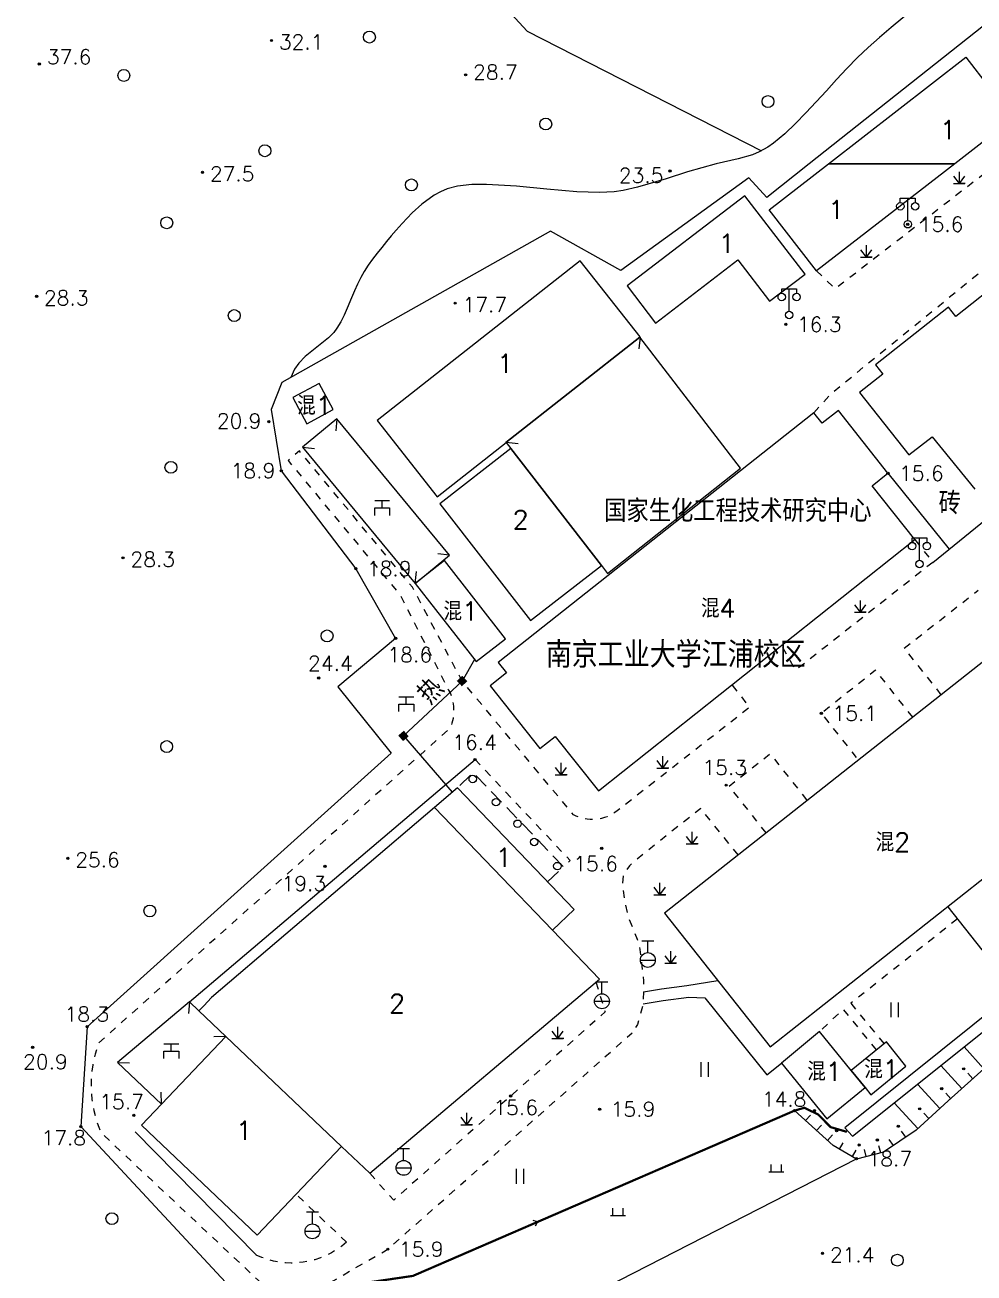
# Model space of a CAD drawing. Extents: x 115374 to 116875, y 149866 to 152432.
# Drawn here: x 116211.1 to 116338.9, y 151350.6 to 151518.7 of the extents above; entities that cross this region are included whole.
import ezdxf
from ezdxf.enums import TextEntityAlignment as Align

# ---------------------------------------------------------------- set-up
doc = ezdxf.new("R2010")
doc.units = 0
doc.header["$MEASUREMENT"] = 0
doc.header["$PDMODE"] = 32
doc.header["$PDSIZE"] = 0.3
doc.linetypes.add('X5', pattern=[3, 2, -1])
doc.linetypes.add('X6', pattern=[2, 1, -1])
doc.layers.get('0').update_dxf_attribs({"linetype": 'CONTINUOUS'})
for name, color, linetype in [('DLDW', 14, 'CONTINUOUS'), ('DLSS', 5, 'CONTINUOUS'), ('DMTZ', 5, 'CONTINUOUS'), ('GCD', 1, 'CONTINUOUS'), ('GXYZ', 2, 'CONTINUOUS'), ('JMD', 6, 'CONTINUOUS'), ('SXSS', 5, 'CONTINUOUS'), ('YZH', 2, 'CONTINUOUS'), ('ZBTZ', 5, 'CONTINUOUS')]:
    doc.layers.add(name, color=color, linetype=linetype)
doc.styles.add('HZ', font='rs.shx', dxfattribs={"bigfont": 'hztxt.shx'})
doc.linetypes.add('X19', pattern='A,4.5,[145,symbolx.shx,S=1,R=0,X=0,Y=1],4.5,-0.5,[146,symbolx.shx,S=1,R=0,X=0,Y=0],-0.5', length=10)
doc.linetypes.add('X35', pattern='A,2,[4,symbolt.shx,S=1,R=0,X=0,Y=0],2,[28,symbolt.shx,S=1,R=0,X=0,Y=0],1e-11', length=4)
doc.linetypes.add('X36', pattern='A,2,[4,symbolt.shx,S=1,R=180,X=0,Y=0],2,[28,symbolt.shx,S=1,R=180,X=0,Y=0],1e-11', length=4)
doc.linetypes.add('X39', pattern='A,2,[150,symbolx.shx,S=1,R=0,X=0,Y=1],2,[151,symbolx.shx,S=1,R=0,X=0,Y=3],1e-11', length=4)
doc.linetypes.add('X4', pattern='A,0,-1e-09,[149,symbolx.shx,S=0.15,R=0,X=0,Y=0],-1.6', length=1.6)

# ---------------------------------------------------------------- blocks, each defined once
blk = doc.blocks.new('GC122')
blk.add_circle((0, 0), 0.8)
blk = doc.blocks.new('GC133')
for p, q in [((-0.81, 2.59), (0.79, 2.59)), ((-0.01, 0.99), (-0.01, 2.59)), ((-1.01, -0.01), (0.99, -0.01))]:
    blk.add_line(p, q)
blk.add_circle((-0.01, -0.01), 1)
blk = doc.blocks.new('GC124')
for p, q in [((0, -0.8), (-0.75, 0.2)), ((0, -0.8), (0, 0.8)), ((0, -0.8), (0.75, 0.2)), ((-0.8, -0.8), (0.75, -0.8)), ((0.8, -0.8), (0, -0.8))]:
    blk.add_line(p, q)
blk = doc.blocks.new('GC018')
for p, q in [((-1, 1), (1, 1)), ((-1, 0), (1, 0)), ((-1, -1), (-1, 0)), ((0, 0), (0, 1)), ((1, 0), (1, -1))]:
    blk.add_line(p, q)
blk = doc.blocks.new('GC097')
for p, q in [((-1, 2.92), (-1, 3.52)), ((-1, 3.52), (1, 3.52)), ((0, 0.52), (0, 3.52)), ((1, 3.52), (1, 2.92))]:
    blk.add_line(p, q)
for centre in [(-1, 2.42), (1, 2.42), (0.01, 0)]:
    blk.add_circle(centre, 0.5)
blk = doc.blocks.new('GC121')
for p, q in [((-0.5, -0.64), (-0.5, 1.36)), ((-0.5, -0.64), (-0.5, 0.86)), ((0.5, -0.64), (0.5, 1.36))]:
    blk.add_line(p, q)
blk = doc.blocks.new('GC119')
for p, q in [((-1, 0), (1, 0)), ((-0.7, 0), (-0.7, 1)), ((0.7, 0), (0.7, 1))]:
    blk.add_line(p, q)

msp = doc.modelspace()

# ---------------------------------------------------------------- linework, layer by layer
at = {"layer": 'DLDW', "linetype": 'X4', "elevation": 18.2, "flags": 128}
msp.add_lwpolyline([(116240.33, 151327.99), (116254, 151327.4), (116260.14, 151331.96), (116287.48, 151347.77), (116323.06, 151365.99)], dxfattribs=at)
at = {"layer": 'DLSS', "linetype": 'X6', "flags": 128}
for points, elevation in [([(116317.33, 151466.45), (116319.58, 151469), (116357.64, 151500, -0.176998)], 16.33), ([(116306.33, 151429.77), (116308.67, 151426.78), (116290.84, 151412.84, -0.295861), (116284.94, 151412.32), (116269.95, 151430.33), (116263.26, 151442.96), (116248.04, 151461.32), (116246.52, 151460.02), (116261.63, 151441.88), (116268.14, 151429.12, -0.218458), (116268.36, 151424.01), (116221.01, 151381.57, 0.192062), (116221.3, 151369.52), (116245.56, 151346.75), (116245.16, 151341.73)], 15.69), ([(116250.47, 151348.32), (116259.95, 151353.81), (116292.87, 151382.96, 0.238202)], 17.48), ([(116254.38, 151354.75, -0.302349), (116242.21, 151353.03)], 15.62)]:
    msp.add_lwpolyline(points, format="xyb", dxfattribs=dict(at, elevation=elevation))
msp.add_lwpolyline([(116317.66, 151485.58), (116320.16, 151483.17), (116341.94, 151500, 0.408986)], format="xyb", dxfattribs=at)
at = {"layer": 'DLSS', "linetype": 'X4', "flags": 128}
for points in [[(116333.33, 151446.31), (116341.24, 151452.71)], [(116294.36, 151388.47), (116296.78, 151388.87), (116300.22, 151389.31), (116304.37, 151390)], [(116294.33, 151386.85), (116297.01, 151387.29), (116300.46, 151387.73), (116302.63, 151387.68), (116310.99, 151377.31), (116312.95, 151378.86)]]:
    msp.add_lwpolyline(points, dxfattribs=at)
at = {"layer": 'DLSS', "linetype": 'X6', "flags": 128}
for points in [[(116330.93, 151449.37), (116333.33, 151446.31)], [(116333.33, 151446.31), (116314.86, 151431.78), (116313.01, 151435.07)], [(116307.14, 151406.9), (116302.08, 151413.17), (116293.1, 151406.03), (116292.49, 151405.44), (116291.63, 151404.19), (116291.51, 151402.9), (116291.78, 151400.96), (116292.32, 151398.55), (116293.54, 151395.56), (116293.88, 151394.19), (116294.08, 151392.58), (116294.39, 151389.96), (116294.33, 151386.87), (116293.57, 151384.07), (116292.87, 151382.96)], [(116325.77, 151380.64), (116321.29, 151386.12), (116318.06, 151383.12)], [(116257.52, 151364.03), (116260.74, 151360.41)]]:
    msp.add_lwpolyline(points, dxfattribs=at)
for points, elevation in [([(116334.48, 151428.49), (116329.5, 151434.76), (116339.43, 151442.55)], 15.02), ([(116330.63, 151425.45), (116325.62, 151431.79), (116318.33, 151425.97), (116323.31, 151419.67)], 15.02), ([(116271.7, 151419.76), (116284.5, 151406.16), (116283.6, 151405.32)], 16.36), ([(116310.9, 151409.87), (116305.91, 151416.19), (116311.43, 151420.54), (116316.42, 151414.23)], 15.02), ([(116287.98, 151389.8), (116289.21, 151385.76), (116260.74, 151360.41)], 15.62), ([(116254.38, 151354.75), (116247.59, 151361.21)], 16.93)]:
    msp.add_lwpolyline(points, dxfattribs=dict(at, elevation=elevation))
at = {"layer": 'DLSS', "linetype": 'X6'}
msp.add_lwpolyline([(116336.65, 151398.28), (116322.3, 151386.93), (116326.77, 151381.46)], dxfattribs=at)
at = {"layer": 'DMTZ', "linetype": 'Continuous'}
for p, q in [((116340.19, 151378.11), (116337.54, 151381.04)), ((116337.23, 151375.43), (116334.41, 151378.54)), ((116338.71, 151376.77), (116338.04, 151377.51)), ((116334.27, 151372.74), (116331.26, 151376.02)), ((116335.75, 151374.08), (116335.08, 151374.82)), ((116331.32, 151370.04), (116328.13, 151373.52)), ((116332.79, 151371.39), (116332.12, 151372.12)), ((116316.21, 151371.13), (116316.88, 151371.87)), ((116317.69, 151369.79), (116318.36, 151370.53)), ((116319.17, 151368.45), (116319.85, 151369.19)), ((116329.69, 151368.88), (116329.13, 151369.71)), ((116320.78, 151367.27), (116321.28, 151368.14)), ((116322.51, 151366.27), (116323.01, 151367.13)), ((116324.38, 151366.27), (116324.13, 151367.24)), ((116326.32, 151366.77), (116326.07, 151367.73)), ((116328.03, 151367.76), (116327.47, 151368.59))]:
    msp.add_line(p, q, dxfattribs=at)
at = {"layer": 'DMTZ', "linetype": 'X39', "flags": 128}
for points, elevation in [([(116338.86, 151533.94), (116338.73, 151532.91), (116338.58, 151531.9), (116338.4, 151530.9), (116338.18, 151529.92), (116337.9, 151528.98), (116337.55, 151528.16), (116337.12, 151527.3), (116336.59, 151526.5), (116335.35, 151525.01), (116333.94, 151523.61), (116332.45, 151522.26), (116330.9, 151520.95), (116329.32, 151519.64), (116327.74, 151518.33), (116326.17, 151517.01), (116324.63, 151515.66), (116323.2, 151514.29), (116321.77, 151512.83), (116320.38, 151511.34), (116319.69, 151510.59), (116319, 151509.84), (116317.63, 151508.34), (116316.25, 151506.86), (116314.85, 151505.42), (116313.41, 151504.04), (116311.9, 151502.79), (116311.11, 151502.24), (116309.95, 151501.59), (116309.05, 151501.22), (116307.14, 151500.67), (116304.16, 151500)], 20.77), ([(116304.16, 151500), (116300.28, 151498.89), (116297.41, 151497.97), (116293.58, 151496.84), (116291.64, 151496.41), (116290.42, 151496.23), (116288.43, 151496.12), (116285.41, 151496.22), (116281.35, 151496.57), (116277.28, 151496.97), (116273.25, 151497.22), (116271.26, 151497.21), (116269.33, 151496.99), (116267.95, 151496.62), (116267.04, 151496.23), (116266.17, 151495.75), (116264.52, 151494.57), (116263.24, 151493.41), (116261.87, 151491.95), (116261.07, 151491.04), (116260.42, 151490.28), (116259.77, 151489.51), (116259.13, 151488.73), (116258.5, 151487.95), (116257.89, 151487.15), (116257.31, 151486.33), (116256.77, 151485.5), (116256.3, 151484.69), (116255.85, 151483.8), (116255.45, 151482.89), (116255.07, 151481.96), (116254.48, 151480.53), (116254.07, 151479.6), (116253.62, 151478.7), (116253.1, 151477.85), (116252.66, 151477.28), (116251.97, 151476.57), (116250.39, 151475.31), (116248.82, 151474.05), (116247.95, 151473.14), (116247.4, 151472.32), (116246.9, 151471.23)], 21.27)]:
    msp.add_lwpolyline(points, dxfattribs=dict(at, elevation=elevation))
at = {"layer": 'DMTZ', "linetype": 'X35', "flags": 128}
for points in [[(116349.65, 151526.1), (116316.69, 151500)], [(116316.69, 151500), (116310.97, 151495.47), (116308.58, 151498.11), (116291.33, 151485.63), (116281.85, 151490.91), (116245.66, 151470.54)], [(116245.66, 151470.54), (116244.26, 151466.88), (116245.6, 151458.64), (116255.64, 151445.46), (116260.99, 151436.07), (116253.2, 151429.53), (116260.41, 151420.63), (116219.46, 151383.77), (116218.61, 151370.31), (116245.16, 151341.73)]]:
    msp.add_lwpolyline(points, dxfattribs=at)
at = {"layer": 'DMTZ', "linetype": 'X35', "elevation": 15.65, "flags": 128}
msp.add_lwpolyline([(116327.29, 151458.31), (116335.56, 151448.11)], dxfattribs=at)
at = {"layer": 'DMTZ', "linetype": 'X36', "flags": 128}
msp.add_lwpolyline([(116233.23, 151387.13), (116271.7, 151419.76)], dxfattribs=at)
at = {"layer": 'DMTZ', "linetype": 'Continuous', "elevation": 266, "flags": 128}
msp.add_lwpolyline([(116379.33, 151420.61), (116374.71, 151417.17), (116370.69, 151414.35), (116367.65, 151410.87), (116362.44, 151404.64), (116358.08, 151398.43), (116355.51, 151394.22), (116353.4, 151390.44), (116349.69, 151386.34), (116345.68, 151383.03), (116340.65, 151378.52), (116335.41, 151373.78), (116331.08, 151369.82), (116326.71, 151366.87), (116323.07, 151365.94), (116319.91, 151367.78), (116314.72, 151372.47)], dxfattribs=at)
at = {"layer": 'DMTZ', "linetype": 'X36', "elevation": 17.93, "flags": 128}
msp.add_lwpolyline([(116242.21, 151353.03), (116225.94, 151369.61)], dxfattribs=at)
at = {"layer": 'DMTZ', "linetype": 'Continuous'}
for p in [(116337.5, 151378.1), (116334.54, 151375.42), (116317.41, 151372.46), (116331.58, 151372.71), (116328.68, 151370.37), (116320.38, 151369.78), (116325.88, 151368.51), (116323.42, 151367.83)]:
    msp.add_point(p, dxfattribs=at)
at = {"layer": 'GCD', "linetype": 'Continuous'}
for p in [(116244.28, 151516.6, 32.1), (116213.01, 151513.43, 37.6), (116270.43, 151511.98, 28.7), (116234.99, 151498.84, 27.5), (116297.96, 151499.01, 23.5), (116329.96, 151491.85, 15.58), (116212.65, 151482.13, 28.3), (116269.02, 151481.22, 17.7), (116313.55, 151478.36, 16.32), (116243.92, 151465.27, 20.9), (116245.6, 151458.64, 18.9), (116327.29, 151458.31, 15.65), (116224.29, 151446.92, 28.3), (116255.64, 151445.46, 18.88), (116260.99, 151436.07, 18.62), (116250.65, 151430.73, 24.4), (116318.33, 151425.97, 15.09), (116271.7, 151419.76, 16.36), (116305.51, 151416.31, 15.29), (116288.75, 151407.8, 15.6), (116216.86, 151406.44, 25.6), (116251.48, 151405.36, 19.3), (116219.46, 151383.77, 18.27), (116212.11, 151380.98, 20.9), (116276.48, 151374.44, 15.6), (116225.74, 151371.83, 15.69), (116288.46, 151372.66, 15.94), (116314.72, 151372.47, 14.82), (116218.61, 151370.31, 17.85), (116323.06, 151365.99, 18.7), (116259.95, 151353.81, 15.92), (116318.48, 151353.24, 21.4)]:
    msp.add_point(p, dxfattribs=at)
at = {"layer": 'GXYZ', "linetype": 'Continuous', "elevation": 16.8, "flags": 128}
msp.add_lwpolyline([(116271.64, 151433.22), (116269.95, 151430.33), (116262.05, 151422.94), (116268.63, 151415.36)], dxfattribs=at)
at = {"layer": 'GXYZ', "const_width": 1, "flags": 128}
for points, elevation in [([(116270.31, 151430.67), (116269.58, 151429.99)], 16.95), ([(116261.73, 151423.32), (116262.38, 151422.56)], 16.8)]:
    msp.add_lwpolyline(points, dxfattribs=dict(at, elevation=elevation))
at = {"layer": 'JMD', "linetype": 'Continuous'}
for p, q in [((116293.95, 151476.65), (116293.75, 151475.07)), ((116253.08, 151465.65, 18.8), (116252.93, 151464.05, 18.8)), ((116248.46, 151461.82, 18.8), (116250.06, 151461.67, 18.8)), ((116277.49, 151462.27), (116275.9, 151462.46)), ((116268.27, 151447.3, 18.8), (116266.68, 151447.45, 18.8)), ((116263.65, 151443.47, 18.8), (116263.8, 151445.07, 18.8)), ((116233.23, 151387.13, 15.69), (116233.1, 151385.53, 15.69)), ((116238.13, 151382.47), (116236.53, 151382.43)), ((116223.56, 151378.96, 15.69), (116225.16, 151378.92, 15.69)), ((116229.46, 151373.35, 15.69), (116229.42, 151374.95, 15.69))]:
    msp.add_line(p, q, dxfattribs=at)
at = {"layer": 'JMD', "linetype": 'Continuous', "flags": 128}
for points in [[(116319.3, 151500), (116337.8, 151514.34), (116344.17, 151506.11), (116336.28, 151500)], [(116336.28, 151500), (116317.66, 151485.58), (116311.29, 151493.8), (116319.3, 151500)], [(116316.13, 151485.15), (116308.04, 151495.7), (116292.17, 151483.54), (116295.99, 151478.54), (116307.08, 151487.04), (116311.34, 151481.48)], [(116258.5, 151465.42), (116266.58, 151455.13), (116275.87, 151462.44), (116275.85, 151462.47), (116275.86, 151462.47), (116293.89, 151476.65), (116293.93, 151476.68), (116285.86, 151486.94)], [(116307.46, 151459.01), (116293.89, 151476.65), (116275.85, 151462.47), (116275.87, 151462.44), (116276.5, 151461.63), (116288.72, 151445.89), (116289.54, 151444.83)], [(116247.16, 151468.5), (116249.06, 151464.99), (116252.58, 151466.89), (116250.68, 151470.4)], [(116273.73, 151429.68), (116280.42, 151421.25), (116282.48, 151422.88), (116288.31, 151415.54), (116330.93, 151449.37), (116325.17, 151456.63), (116327.29, 151458.31), (116320.64, 151466.77), (116318.44, 151465.04), (116317.33, 151466.45), (116274.8, 151432.83), (116275.92, 151431.42), (116273.73, 151429.68)], [(116248.46, 151461.82), (116263.65, 151443.47), (116268.27, 151447.3), (116253.08, 151465.65), (116248.46, 151461.82)], [(116279.18, 151438.47), (116288.72, 151445.89), (116276.5, 151461.63), (116266.95, 151454.21)], [(116263.65, 151443.47), (116271.85, 151432.95), (116275.79, 151436.03), (116267.6, 151446.55)], [(116358.71, 151418.4), (116344.49, 151436.39), (116297.21, 151399.06), (116311.43, 151381.06)], [(116282.11, 151396.76), (116285.03, 151399.56), (116269.32, 151415.94), (116266.23, 151413.31)], [(116282.11, 151396.76), (116266.23, 151413.31), (116236.22, 151387.71), (116235.15, 151386.57), (116234.49, 151385.93), (116238.13, 151382.47), (116253.71, 151367.65), (116257.52, 151364.03), (116288.43, 151390.16), (116282.11, 151396.76)], [(116229.46, 151373.35), (116238.13, 151382.47), (116234.49, 151385.93), (116233.23, 151387.13), (116223.56, 151378.96)], [(116242.34, 151355.7), (116253.71, 151367.65), (116238.13, 151382.47), (116229.46, 151373.35), (116226.76, 151370.51)], [(116324.21, 151375.59), (116322.36, 151377.86), (116318.06, 151383.12), (116312.95, 151378.86), (116319.05, 151371.37)], [(116329.72, 151378.45), (116327.1, 151381.73), (116322.36, 151377.86), (116324.21, 151375.59), (116325.01, 151374.61)]]:
    msp.add_lwpolyline(points, close=True, dxfattribs=at)
msp.add_lwpolyline([(116343.13, 151484.72), (116336.43, 151479.42), (116335.43, 151480.67), (116325.6, 151472.9), (116326.59, 151471.65), (116323.45, 151469.17), (116330.11, 151460.78), (116333.25, 151463.24), (116338.98, 151456.15)], dxfattribs=at)
at = {"layer": 'SXSS', "linetype": 'Continuous'}
for q in [(116279.5, 151357.65, 17.48), (116279.81, 151356.91, 17.48), (116280.11, 151357.48, 17.48)]:
    msp.add_line((116280.11, 151357.48, 17.48), q, dxfattribs=at)
at = {"layer": 'SXSS', "linetype": 'Continuous', "elevation": 14.12, "flags": 128}
msp.add_lwpolyline([(116343.05, 151387.42), (116321.47, 151370.13), (116322.54, 151369.02), (116344.26, 151386.41)], dxfattribs=at)
at = {"layer": 'SXSS', "linetype": 'Continuous', "const_width": 0.3, "elevation": 17.48, "flags": 128}
msp.add_lwpolyline([(116250.47, 151348.32), (116263.33, 151350.21), (116314.72, 151372.47), (116316.03, 151372.85), (116317.9, 151371.95), (116319.57, 151370.25), (116321.76, 151369.61)], dxfattribs=at)
at = {"layer": 'YZH', "linetype": 'X5', "flags": 128}
msp.add_lwpolyline([(116281.47, 151403.28), (116283.6, 151405.32), (116271.45, 151417.99), (116269.32, 151415.94)], dxfattribs=at)
at = {"layer": 'YZH', "linetype": 'X19', "flags": 128}
msp.add_lwpolyline([(116335.34, 151399.94), (116339.93, 151394.13), (116345.39, 151398.43), (116340.79, 151404.25)], dxfattribs=at)
at = {"layer": 'YZH', "linetype": 'Continuous'}
for centre in [(116271.38, 151417.14), (116274.51, 151414.01), (116277.42, 151411.11), (116279.65, 151408.65), (116282.78, 151405.41)]:
    msp.add_circle(centre, 0.5, dxfattribs=at)
at = {"layer": 'ZBTZ', "linetype": 'X4', "elevation": 23.24, "flags": 128}
msp.add_lwpolyline([(116311.42, 151574.66), (116296.02, 151561.72), (116271.71, 151540.35), (116268.33, 151534.73), (116268.33, 151531.8), (116268.78, 151530.01), (116271.71, 151525.51), (116278.69, 151517.86), (116310.28, 151501.75)], dxfattribs=at)

# ---------------------------------------------------------------- block references
at = {"layer": 'DLDW', "linetype": 'Continuous'}
for name, p in [('GC097', (116329.96, 151491.85, 15.58)), ('GC097', (116313.99, 151479.63, 16.22)), ('GC018', (116259.18, 151453.64)), ('GC097', (116331.54, 151446.09, 15.14)), ('GC018', (116262.43, 151427.21)), ('GC018', (116230.79, 151380.48))]:
    msp.add_blockref(name, p, dxfattribs=at)
at = {"layer": 'GXYZ', "linetype": 'Continuous'}
for p in [(116294.97, 151392.76, 15.31), (116288.79, 151387.21, 15.62), (116262.08, 151364.77, 14.75), (116249.81, 151356.23, 15.34)]:
    msp.add_blockref('GC133', p, dxfattribs=at)
at = {"layer": 'ZBTZ', "linetype": 'Continuous'}
for name, p in [('GC122', (116257.47, 151517.06)), ('GC122', (116224.4, 151511.89)), ('GC122', (116311.14, 151508.38)), ('GC122', (116281.22, 151505.35)), ('GC122', (116243.39, 151501.75)), ('GC124', (116336.91, 151498.13)), ('GC122', (116263.13, 151497.15)), ('GC122', (116230.18, 151492.04)), ('GC124', (116324.39, 151488.22)), ('GC122', (116239.27, 151479.55)), ('GC122', (116230.74, 151459.11)), ('GC124', (116323.58, 151440.39)), ('GC122', (116251.77, 151436.41)), ('GC122', (116230.17, 151421.5)), ('GC124', (116283.28, 151418.5)), ('GC124', (116296.97, 151419.41)), ('GC124', (116300.92, 151409.2)), ('GC124', (116296.57, 151402.35)), ('GC122', (116227.9, 151399.36)), ('GC124', (116298.04, 151393.14)), ('GC121', (116328.23, 151385.68)), ('GC124', (116282.83, 151382.97)), ('GC121', (116302.64, 151377.64)), ('GC124', (116270.57, 151371.37)), ('GC121', (116277.76, 151363.25)), ('GC119', (116312.27, 151364.22)), ('GC122', (116222.79, 151357.92)), ('GC119', (116290.95, 151358.35)), ('GC122', (116328.56, 151352.33))]:
    msp.add_blockref(name, p, dxfattribs=at)

# ---------------------------------------------------------------- texts
at = {"layer": 'DLSS', "linetype": 'Continuous', "style": 'HZ'}
msp.add_text('砖', height=3, dxfattribs=at).set_placement((116335.62, 151454.44), align=Align.MIDDLE)
at = {"layer": 'GCD', "linetype": 'Continuous', "style": 'HZ'}
for s, p in [('32.1', (116245.29, 151515.4, 32.09)), ('37.6', (116214.04, 151513.41, 37.64)), ('28.7', (116271.43, 151511.33, 28.68)), ('27.5', (116235.99, 151497.64, 27.47)), ('23.5', (116291.05, 151497.43, 23.49)), ('15.6', (116331.46, 151490.85, 15.58)), ('28.3', (116213.65, 151480.93, 28.34)), ('17.7', (116270.02, 151480.02, 17.74)), ('16.3', (116315.05, 151477.36, 16.32)), ('20.9', (116236.92, 151464.35, 20.88)), ('18.9', (116238.79, 151457.66, 18.9)), ('15.6', (116328.79, 151457.31, 15.65)), ('28.3', (116225.29, 151445.72, 28.34)), ('18.9', (116257.14, 151444.46, 18.88)), ('18.6', (116259.89, 151432.87, 18.62)), ('24.4', (116249.21, 151431.72, 24.36)), ('15.1', (116319.83, 151424.97, 15.09)), ('16.4', (116268.63, 151421.07, 16.36)), ('15.3', (116302.31, 151417.68, 15.29)), ('25.6', (116217.86, 151405.24, 25.57)), ('15.6', (116284.93, 151404.72, 15.6)), ('19.3', (116245.65, 151402.05, 19.31)), ('18.3', (116216.43, 151384.46, 18.27)), ('20.9', (116210.83, 151378.05, 20.9)), ('15.7', (116221.1, 151372.67, 15.69)), ('15.6', (116274.16, 151371.89, 15.63)), ('15.9', (116289.96, 151371.66, 15.94)), ('14.8', (116310.32, 151373.02, 14.82)), ('17.8', (116213.31, 151367.8, 17.85)), ('18.7', (116324.56, 151364.99, 18.7)), ('15.9', (116261.45, 151352.81, 15.92)), ('21.4', (116319.48, 151352.04, 21.4))]:
    msp.add_text(s, height=2, dxfattribs=at).set_placement(p)
at = {"layer": 'GXYZ', "linetype": 'Continuous', "style": 'HZ'}
msp.add_text('热', height=3, rotation=46.5933, dxfattribs=at).set_placement((116265.58, 151429.11), align=Align.MIDDLE)
at = {"layer": 'JMD', "linetype": 'Continuous', "style": 'HZ'}
for s, height, p in [('1', 2.5, (116335.39, 151504.56)), ('1', 2.5, (116320.32, 151493.81)), ('1', 2.5, (116305.56, 151489.25)), ('1', 2.5, (116275.72, 151473.11)), ('混1', 2.5, (116250.06, 151467.53)), (' 国家生化工程技术研究中心', 3, (116306.05, 151453.41)), ('2', 2.5, (116277.83, 151452.06)), ('混1', 2.5, (116269.76, 151439.84)), ('混4', 2.5, (116304.44, 151440.22)), ('南京工业大学江浦校区', 3.5, (116298.72, 151434.07)), ('混2', 2.5, (116327.96, 151408.73)), ('1', 2.5, (116275.53, 151406.55)), ('2', 2.5, (116261.19, 151386.9)), ('混1', 2.5, (116318.75, 151377.85)), ('混1', 2.5, (116326.43, 151378.16)), ('1', 2.5, (116240.6, 151369.8))]:
    msp.add_text(s, height=height, dxfattribs=at).set_placement(p, align=Align.MIDDLE)

doc.saveas('drawing.dxf')
